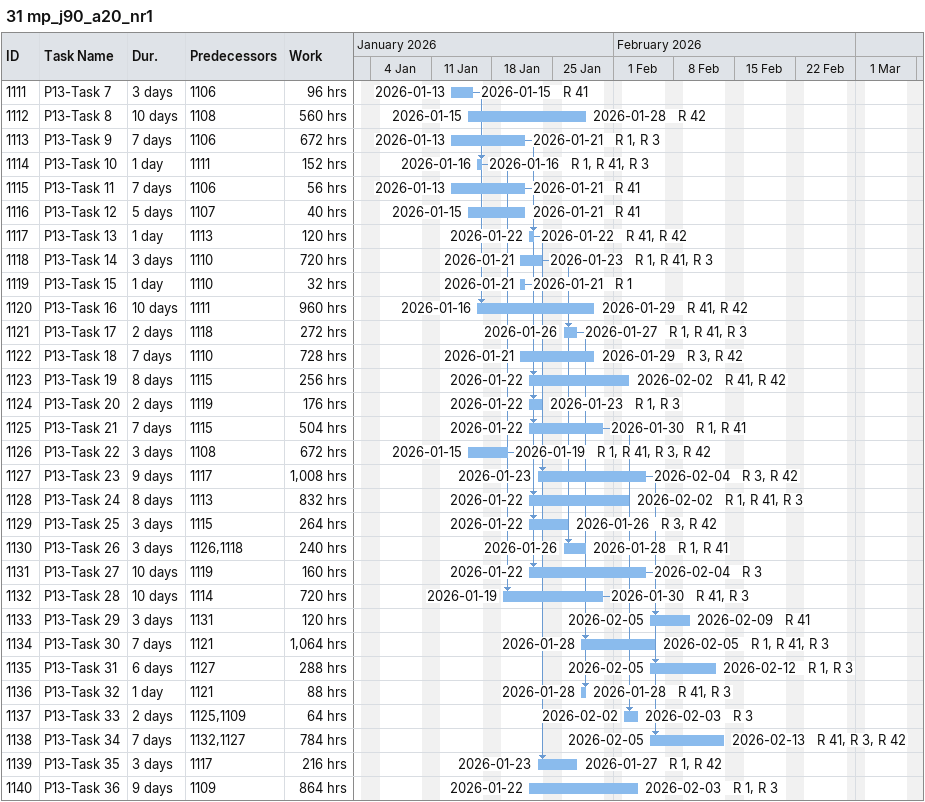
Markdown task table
31 mp_j90_a20_nr1

| ID | Task | Duration | Start | Finish | Predecessors | Resources | Work (h) |
|---|---|---|---|---|---|---|---|
| 1111 | P13-Task 7 | 3d | 2026-01-13 | 2026-01-15 | 1106 | R 41 | 96 |
| 1112 | P13-Task 8 | 10d | 2026-01-15 | 2026-01-28 | 1108 | R 42 | 560 |
| 1113 | P13-Task 9 | 7d | 2026-01-13 | 2026-01-21 | 1106 | R 1, R 3 | 672 |
| 1114 | P13-Task 10 | 1d | 2026-01-16 | 2026-01-16 | 1111 | R 1, R 41, R 3 | 152 |
| 1115 | P13-Task 11 | 7d | 2026-01-13 | 2026-01-21 | 1106 | R 41 | 56 |
| 1116 | P13-Task 12 | 5d | 2026-01-15 | 2026-01-21 | 1107 | R 41 | 40 |
| 1117 | P13-Task 13 | 1d | 2026-01-22 | 2026-01-22 | 1113 | R 41, R 42 | 120 |
| 1118 | P13-Task 14 | 3d | 2026-01-21 | 2026-01-23 | 1110 | R 1, R 41, R 3 | 720 |
| 1119 | P13-Task 15 | 1d | 2026-01-21 | 2026-01-21 | 1110 | R 1 | 32 |
| 1120 | P13-Task 16 | 10d | 2026-01-16 | 2026-01-29 | 1111 | R 41, R 42 | 960 |
| 1121 | P13-Task 17 | 2d | 2026-01-26 | 2026-01-27 | 1118 | R 1, R 41, R 3 | 272 |
| 1122 | P13-Task 18 | 7d | 2026-01-21 | 2026-01-29 | 1110 | R 3, R 42 | 728 |
| 1123 | P13-Task 19 | 8d | 2026-01-22 | 2026-02-02 | 1115 | R 41, R 42 | 256 |
| 1124 | P13-Task 20 | 2d | 2026-01-22 | 2026-01-23 | 1119 | R 1, R 3 | 176 |
| 1125 | P13-Task 21 | 7d | 2026-01-22 | 2026-01-30 | 1115 | R 1, R 41 | 504 |
| 1126 | P13-Task 22 | 3d | 2026-01-15 | 2026-01-19 | 1108 | R 1, R 41, R 3, R 42 | 672 |
| 1127 | P13-Task 23 | 9d | 2026-01-23 | 2026-02-04 | 1117 | R 3, R 42 | 1008 |
| 1128 | P13-Task 24 | 8d | 2026-01-22 | 2026-02-02 | 1113 | R 1, R 41, R 3 | 832 |
| 1129 | P13-Task 25 | 3d | 2026-01-22 | 2026-01-26 | 1115 | R 3, R 42 | 264 |
| 1130 | P13-Task 26 | 3d | 2026-01-26 | 2026-01-28 | 1126, 1118 | R 1, R 41 | 240 |
| 1131 | P13-Task 27 | 10d | 2026-01-22 | 2026-02-04 | 1119 | R 3 | 160 |
| 1132 | P13-Task 28 | 10d | 2026-01-19 | 2026-01-30 | 1114 | R 41, R 3 | 720 |
| 1133 | P13-Task 29 | 3d | 2026-02-05 | 2026-02-09 | 1131 | R 41 | 120 |
| 1134 | P13-Task 30 | 7d | 2026-01-28 | 2026-02-05 | 1121 | R 1, R 41, R 3 | 1064 |
| 1135 | P13-Task 31 | 6d | 2026-02-05 | 2026-02-12 | 1127 | R 1, R 3 | 288 |
| 1136 | P13-Task 32 | 1d | 2026-01-28 | 2026-01-28 | 1121 | R 41, R 3 | 88 |
| 1137 | P13-Task 33 | 2d | 2026-02-02 | 2026-02-03 | 1125, 1109 | R 3 | 64 |
| 1138 | P13-Task 34 | 7d | 2026-02-05 | 2026-02-13 | 1132, 1127 | R 41, R 3, R 42 | 784 |
| 1139 | P13-Task 35 | 3d | 2026-01-23 | 2026-01-27 | 1117 | R 1, R 42 | 216 |
| 1140 | P13-Task 36 | 9d | 2026-01-22 | 2026-02-03 | 1109 | R 1, R 3 | 864 |
